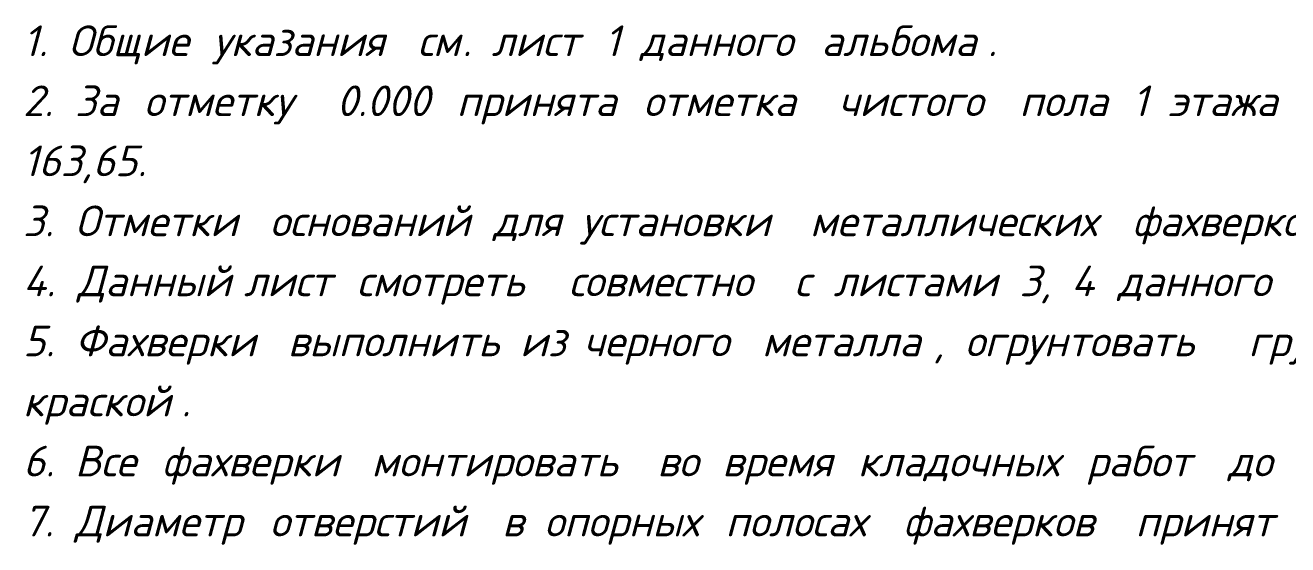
# Model space of a CAD drawing. Header units: millimetres. Extents: x 1214 to 43479, y -809 to 8550.
# Drawn here: x 1214 to 11498, y 195 to 4430 of the extents above; entities that cross this region are included whole.
import ezdxf

# ---------------------------------------------------------------- set-up
doc = ezdxf.new("R2010")
doc.units = ezdxf.units.MM
doc.layers.add('G-ANNO-TEXT', color=7, linetype='Continuous', lineweight=9)
doc.styles.add('ISOCPEUR_I', font='isocpeui.ttf', dxfattribs={"height": 250})

msp = doc.modelspace()

# ---------------------------------------------------------------- texts
at = {"layer": 'G-ANNO-TEXT', "char_height": 250, "attachment_point": 1, "style": 'ISOCPEUR_I'}
for s, insert, width in [('1. ', (1196.38352, 4428.63195), 448.945), ('Общие', (1566.80018, 4428.63195), 1234.59875), ('\\fISOCPEUR|b0|i1|c204|p34|; ', (2585.44602, 4428.63195), 192.405), ('\\fISOCPEUR|b0|i1|c204|p34|; ', (4252.32102, 4428.63195), 192.405), (' 1 ', (5773.67518, 4428.63195), 545.1475), ('\\fISOCPEUR|b0|i1|c204|p34|; ', (7539.76893, 4428.63195), 192.405), ('альбома', (7698.51893, 4428.63195), 1643.459375), ('указания', (2744.19602, 4428.63195), 1827.8475), ('см', (4411.07102, 4428.63195), 440.928125), ('лист', (5012.9981, 4428.63195), 921.940625), ('данного', (6223.46685, 4428.63195), 1595.358125), ('. ', (4774.8731, 4428.63195), 288.6075), ('\\fISOCPEUR|b0|i1|c204|p34|;.', (9054.50852, 4428.63195), 96.2025), ('2. ', (1196.38352, 3939.15279), 513.08), ('За', (1619.71685, 3939.15279), 489.029375), ('\\fISOCPEUR|b0|i1|c204|p34|; ', (2023.20643, 3939.15279), 192.405), (' 0.000 ', (3590.86268, 3939.15279), 1378.9025), ('\\fISOCPEUR|b0|i1|c204|p34|; ', (6091.17518, 3939.15279), 192.405), ('\\fISOCPEUR|b0|i1|c204|p34|; ', (7678.67518, 3939.15279), 192.405), ('\\fISOCPEUR|b0|i1|c204|p34|; ', (9153.72727, 3939.15279), 192.405), (' 1 ', (10073.15435, 3939.15279), 545.1475), ('отметку', (2181.95643, 3939.15279), 1707.594375), ('принята', (4728.57102, 3939.15279), 1651.47625), ('отметка', (6249.92518, 3939.15279), 1731.645), ('чистого', (7837.42518, 3939.15279), 1595.358125), ('пола', (9312.47727, 3939.15279), 921.940625), ('этажа', (10522.94602, 3939.15279), 1282.7), ('163,65.', (1196.38352, 3449.67362), 1266.66625), ('3. ', (1196.38352, 2960.19445), 513.08), ('Отметки', (1619.71685, 2960.19445), 1731.645), ('\\fISOCPEUR|b0|i1|c204|p34|; ', (3048.46685, 2960.19445), 192.405), ('оснований', (3207.21685, 2960.19445), 2012.235625), ('\\fISOCPEUR|b0|i1|c204|p34|; ', (4867.47727, 2960.19445), 192.405), ('для', (5026.22727, 2960.19445), 673.4175), ('\\fISOCPEUR|b0|i1|c204|p34|; ', (5581.85227, 2960.19445), 192.405), ('установки', (5740.60227, 2960.19445), 2068.35375), ('\\fISOCPEUR|b0|i1|c204|p34|; ', (7447.16477, 2960.19445), 192.405), ('металлических', (7605.91477, 2960.19445), 2990.294375), ('\\fISOCPEUR|b0|i1|c204|p34|; ', (10073.15435, 2960.19445), 192.405), ('фахверков', (10231.90435, 2960.19445), 2100.42125), ('4. ', (1196.38352, 2470.71529), 537.130625), ('Данный', (1639.5606, 2470.71529), 1451.054375), ('\\fISOCPEUR|b0|i1|c204|p34|; ', (2836.80018, 2470.71529), 192.405), ('\\fISOCPEUR|b0|i1|c204|p34|; ', (3756.22727, 2470.71529), 192.405), ('\\fISOCPEUR|b0|i1|c204|p34|; ', (5482.63352, 2470.71529), 192.405), ('\\fISOCPEUR|b0|i1|c204|p34|; ', (7321.48768, 2470.71529), 192.405), ('\\fISOCPEUR|b0|i1|c204|p34|; ', (7638.98768, 2470.71529), 192.405), (' 3, 4 ', (9153.72727, 2470.71529), 1162.446875), ('\\fISOCPEUR|b0|i1|c204|p34|; ', (11429.14393, 2470.71529), 192.405), ('лист', (2995.55018, 2470.71529), 921.940625), ('смотреть', (3914.97727, 2470.71529), 1899.999375), ('совместно', (5641.38352, 2470.71529), 2036.28625), ('\\fISOCPEUR|b0|i1|c204|p34|;с', (7480.23768, 2470.71529), 192.405), ('листами', (7797.73768, 2470.71529), 1643.459375), ('данного', (10112.84185, 2470.71529), 1595.358125), ('5. ', (1196.38352, 1981.23612), 513.08), ('Фахверки', (1619.71685, 1981.23612), 1908.01625), ('\\fISOCPEUR|b0|i1|c204|p34|; ', (3193.98768, 1981.23612), 192.405), ('\\fISOCPEUR|b0|i1|c204|p34|; ', (5085.75852, 1981.23612), 192.405), ('\\fISOCPEUR|b0|i1|c204|p34|; ', (5601.69602, 1981.23612), 192.405), ('\\fISOCPEUR|b0|i1|c204|p34|; ', (7056.90435, 1981.23612), 192.405), ('\\fISOCPEUR|b0|i1|c204|p34|; ', (11019.03977, 1981.23612), 192.405), ('выполнить', (3352.73768, 1981.23612), 2100.42125), ('из', (5244.50852, 1981.23612), 432.91125), ('черного', (5760.44602, 1981.23612), 1571.3075), ('металла', (7215.65435, 1981.23612), 1699.5775), ('огрунтовать', (8869.30018, 1981.23612), 2605.484375), ('грунтом', (11177.78977, 1981.23612), 1651.47625), (', ', (8617.94602, 1981.23612), 304.64125), ('краской', (1196.38352, 1491.75695), 1563.290625), ('\\fISOCPEUR|b0|i1|c204|p34|;.', (2486.22727, 1491.75695), 96.2025), ('6. ', (1196.38352, 1002.27779), 513.08), ('Все', (1619.71685, 1002.27779), 665.400625), ('\\fISOCPEUR|b0|i1|c204|p34|; ', (2168.72727, 1002.27779), 192.405), ('фахверки', (2327.47727, 1002.27779), 1875.94875), ('\\fISOCPEUR|b0|i1|c204|p34|; ', (3875.28977, 1002.27779), 192.405), ('монтировать', (4034.03977, 1002.27779), 2629.535), ('\\fISOCPEUR|b0|i1|c204|p34|; ', (6203.6231, 1002.27779), 192.405), ('во', (6362.3731, 1002.27779), 448.945), ('\\fISOCPEUR|b0|i1|c204|p34|; ', (6732.78977, 1002.27779), 192.405), ('время', (6891.53977, 1002.27779), 1146.413125), ('\\fISOCPEUR|b0|i1|c204|p34|; ', (7837.42518, 1002.27779), 192.405), ('кладочных', (7996.17518, 1002.27779), 2068.35375), ('\\fISOCPEUR|b0|i1|c204|p34|; ', (9702.73768, 1002.27779), 192.405), ('работ', (9861.48768, 1002.27779), 1202.53125), ('\\fISOCPEUR|b0|i1|c204|p34|; ', (10853.67518, 1002.27779), 192.405), ('до', (11012.42518, 1002.27779), 448.945), ('\\fISOCPEUR|b0|i1|c204|p34|; ', (11382.84185, 1002.27779), 192.405), ('отверстий', (3207.21685, 512.79862), 2100.42125), ('7. ', (1196.38352, 512.79862), 513.08), ('Диаметр', (1619.71685, 512.79862), 1731.645), ('\\fISOCPEUR|b0|i1|c204|p34|; ', (3048.46685, 512.79862), 192.405), ('\\fISOCPEUR|b0|i1|c204|p34|; ', (4940.23768, 512.79862), 192.405), ('\\fISOCPEUR|b0|i1|c204|p34|;в', (5098.98768, 512.79862), 224.4725), ('\\fISOCPEUR|b0|i1|c204|p34|; ', (5284.19602, 512.79862), 192.405), ('опорных', (5442.94602, 512.79862), 1595.358125), ('\\fISOCPEUR|b0|i1|c204|p34|; ', (6759.2481, 512.79862), 192.405), ('полосах', (6917.9981, 512.79862), 1563.290625), ('\\fISOCPEUR|b0|i1|c204|p34|; ', (8207.84185, 512.79862), 192.405), ('фахверков', (8366.59185, 512.79862), 2100.42125), ('\\fISOCPEUR|b0|i1|c204|p34|; ', (10099.61268, 512.79862), 192.405), ('принят', (10258.36268, 512.79862), 1402.953125), ('\\fISOCPEUR|b0|i1|c204|p34|; ', (11415.91477, 512.79862), 192.405)]:
    msp.add_mtext(s, dxfattribs=dict(at, insert=insert, width=width))

doc.saveas('drawing.dxf')
